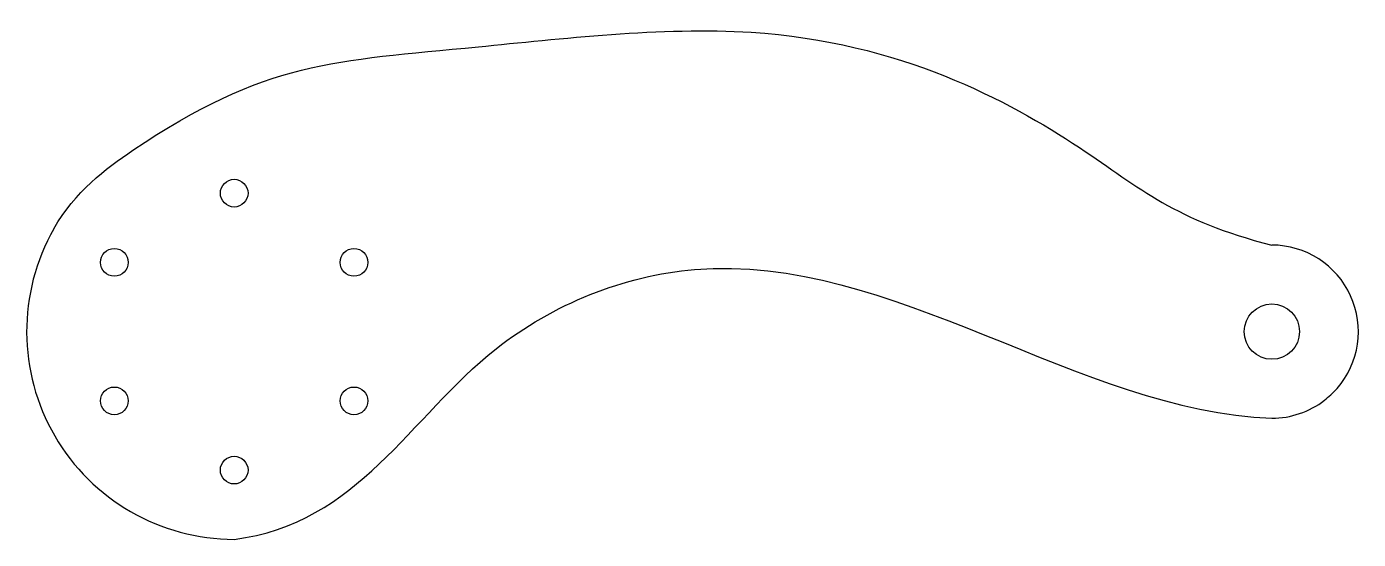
# Model space of a CAD drawing. Header units: millimetres. Extents: x -30 to 162, y -30 to 44.
import ezdxf

# ---------------------------------------------------------------- set-up
doc = ezdxf.new("R2010")
doc.units = ezdxf.units.MM

msp = doc.modelspace()

# ---------------------------------------------------------------- linework, layer by layer
at = {"color": 7, "linetype": 'Continuous', "lineweight": 25}
for centre, radius in [((0, 20), 2), ((-17.32, 10), 2), ((17.32, 10), 2), ((150, 0), 4), ((-17.32, -10), 2), ((17.32, -10), 2), ((0, -20), 2)]:
    msp.add_circle(centre, radius, dxfattribs=at)
for centre, radius, start, end in [((0, 0), 30, 150.3174, 270), ((150, 0), 12.5, 318.9622, 90), ((150, 0), 12.5, 270, 307.4716)]:
    msp.add_arc(centre, radius, start, end, dxfattribs=at)
for points, knots in [([(-26.06, 14.86), (-23, 20.24), (2.37, 39.11), (20.16, 39.11), (86.74, 47), (125.81, 25.83), (135.88, 16.08), (150, 12.5)], [0, 0, 0, 0, 0.0560438, 0.3247966, 0.4749877, 0.725167, 0.9453351, 0.9453351, 0.9453351, 0.9453351]), ([(0, -30), (17.94, -27.75), (30.17, -2.35), (85.22, 19.61), (122.2, -11.53), (150, -12.5)], [0, 0, 0, 0, 0.288189, 0.47594, 1, 1, 1, 1])]:
    msp.add_open_spline(points, degree=3, knots=knots, dxfattribs=at)
msp.add_open_spline([(157.6, -9.92), (158.22, -9.42), (158.82, -8.85), (159.43, -8.21)], degree=3, dxfattribs=at)

doc.saveas('drawing.dxf')
